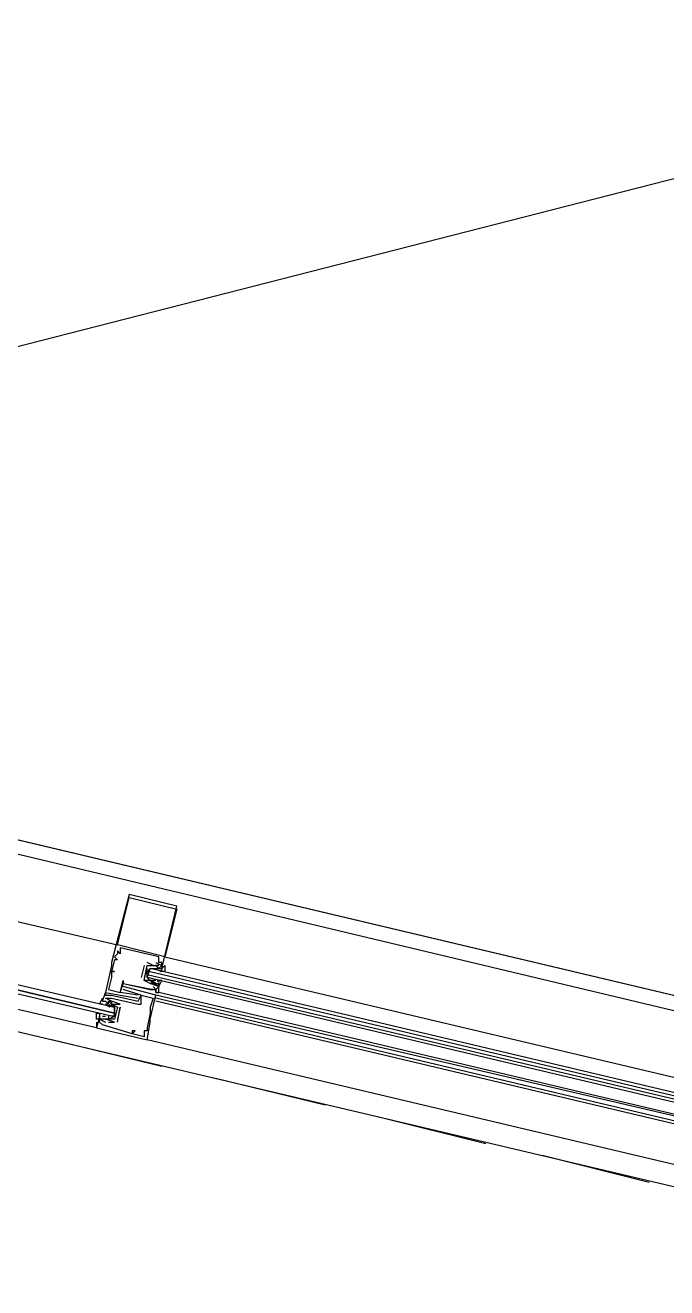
# Model space of a CAD drawing. Header units: feet. Extents: x -84 to 198, y -22 to 181.
# Drawn here: x 83.25 to 86.13, y 148.92 to 154.59 of the extents above; entities that cross this region are included whole.
import ezdxf

# ---------------------------------------------------------------- set-up
doc = ezdxf.new("R2010")
doc.units = ezdxf.units.FT
doc.layers.add('A-LINEA', color=7, linetype='CONTINUOUS')

msp = doc.modelspace()

# ---------------------------------------------------------------- linework, layer by layer
at = {"layer": 'A-LINEA'}
for p, q in [((106.2631, 159.0395), (36.6895, 141.2395)), ((106.2631, 159.0395), (36.6895, 141.2395)), ((88.24, 149.7378), (79.1867, 151.8844)), ((79.7867, 151.6844), (87.8933, 149.7511)), ((79.6, 150.9244), (87.72, 149.0044)), ((83.72, 150.6844), (83.72, 150.6844)), ((83.72, 150.6711), (83.72, 150.6711)), ((83.9333, 150.6311), (83.9333, 150.6311)), ((83.9333, 150.6178), (83.9333, 150.6178)), ((83.6667, 150.4578), (83.6667, 150.4578)), ((83.6667, 150.4311), (83.6667, 150.4311)), ((83.68, 150.4444), (83.68, 150.4444)), ((83.64, 150.3778), (83.64, 150.3778)), ((83.6533, 150.4044), (83.6533, 150.4044)), ((83.6533, 150.3911), (83.6533, 150.3911)), ((83.6667, 150.4178), (83.6667, 150.4178)), ((83.6667, 150.3911), (83.6667, 150.3911)), ((83.68, 150.4178), (83.68, 150.4178)), ((83.8267, 150.3644), (83.8, 150.3778)), ((83.8, 150.3778), (83.8, 150.3778)), ((83.84, 150.3778), (83.84, 150.3778)), ((83.8533, 150.4044), (83.8533, 150.4044)), ((83.8533, 150.3778), (83.8533, 150.3778)), ((83.8667, 150.3778), (83.8667, 150.3778)), ((83.88, 150.4044), (83.88, 150.4044)), ((83.88, 150.4044), (87.4267, 149.5644)), ((83.64, 150.3644), (83.64, 150.3644)), ((83.64, 150.3378), (83.64, 150.3378)), ((83.64, 150.3378), (83.64, 150.3378)), ((83.64, 150.3244), (83.64, 150.3244)), ((83.6533, 150.3378), (83.6533, 150.3378)), ((83.7867, 150.3644), (83.7733, 150.3111)), ((83.7867, 150.3644), (83.7867, 150.3644)), ((83.8, 150.3511), (83.7867, 150.3111)), ((83.8, 150.3644), (83.8, 150.3644)), ((83.8, 150.3644), (83.8, 150.3644)), ((83.8, 150.3244), (83.8, 150.3378)), ((83.8133, 150.3511), (83.8133, 150.3511)), ((83.8243, 150.352), (83.8448, 150.3525)), ((83.8267, 150.3644), (83.8267, 150.3644)), ((83.8267, 150.3511), (83.8267, 150.3511)), ((83.8302, 150.3513), (83.8421, 150.3523)), ((83.84, 150.3644), (83.84, 150.3644)), ((83.84, 150.3644), (83.84, 150.3644)), ((83.84, 150.3644), (83.84, 150.3644)), ((83.84, 150.3511), (83.8533, 150.3511)), ((83.84, 150.3511), (83.84, 150.3511)), ((83.8515, 150.3519), (83.8698, 150.3522)), ((83.8533, 150.3644), (83.8533, 150.3644)), ((83.8533, 150.3644), (83.8533, 150.3644)), ((83.8533, 150.3511), (83.8533, 150.3511)), ((83.8568, 150.3379), (83.8687, 150.3389)), ((83.8667, 150.3644), (83.8667, 150.3644)), ((83.8667, 150.3511), (83.8667, 150.3511)), ((83.6267, 150.2578), (83.6267, 150.2578)), ((83.64, 150.3111), (83.64, 150.3111)), ((83.6933, 150.2978), (83.6933, 150.2978)), ((83.6933, 150.2844), (83.6933, 150.2844)), ((83.6933, 150.2844), (83.6933, 150.2844)), ((83.6933, 150.2711), (83.6933, 150.2711)), ((83.6933, 150.2578), (83.6933, 150.2578)), ((83.7733, 150.3111), (83.7733, 150.3111)), ((83.7867, 150.2978), (83.7867, 150.2978)), ((83.7867, 150.2978), (83.7867, 150.2978)), ((83.8133, 150.3111), (83.8133, 150.3111)), ((83.8133, 150.2844), (83.8133, 150.2844)), ((83.8133, 150.2844), (83.8133, 150.2844)), ((83.8133, 150.2578), (83.8133, 150.2578)), ((83.8133, 150.2578), (83.8133, 150.2578)), ((83.8289, 150.2893), (83.8188, 150.2955)), ((83.8372, 150.2864), (83.8193, 150.296)), ((83.8267, 150.2978), (83.8267, 150.2978)), ((83.84, 150.2978), (83.8267, 150.2978)), ((83.8267, 150.2844), (83.8267, 150.2844)), ((83.8267, 150.2844), (83.8267, 150.2844)), ((83.8267, 150.2711), (83.8267, 150.2711)), ((83.8267, 150.2578), (83.8267, 150.2578)), ((83.8267, 150.2578), (83.8267, 150.2578)), ((83.8493, 150.2741), (83.833, 150.2826)), ((83.84, 150.2978), (83.84, 150.2978)), ((83.84, 150.2978), (83.84, 150.2978)), ((83.84, 150.2844), (83.84, 150.2844)), ((83.84, 150.2578), (83.84, 150.2578)), ((83.84, 150.2578), (83.84, 150.2578)), ((83.84, 150.2578), (83.84, 150.2578)), ((83.8556, 150.2893), (83.8454, 150.2955)), ((83.8533, 150.2844), (83.8533, 150.2844)), ((83.8533, 150.2711), (83.8533, 150.2711)), ((83.6, 150.2044), (83.6, 150.2044)), ((83.6133, 150.2444), (83.6133, 150.2444)), ((83.6133, 150.2444), (83.6133, 150.2444)), ((83.6133, 150.2311), (83.6133, 150.2311)), ((83.6133, 150.2178), (83.6133, 150.2178)), ((83.6267, 150.2044), (83.6267, 150.2044)), ((83.64, 150.2311), (83.64, 150.2311)), ((83.64, 150.2311), (83.64, 150.2311)), ((83.64, 150.2178), (83.64, 150.2178)), ((83.64, 150.2044), (83.64, 150.2044)), ((83.64, 150.2044), (83.64, 150.2044)), ((83.68, 150.2444), (83.68, 150.2444)), ((83.68, 150.2444), (83.68, 150.2444)), ((83.68, 150.2311), (83.68, 150.2311)), ((83.76, 150.2311), (83.76, 150.2311)), ((83.76, 150.2178), (83.76, 150.2178)), ((83.76, 150.2044), (83.76, 150.2044)), ((83.7733, 150.2311), (83.7733, 150.2311)), ((83.7733, 150.2311), (83.7733, 150.2311)), ((83.8267, 150.2178), (83.8267, 150.2178)), ((83.84, 150.2444), (83.84, 150.2444)), ((83.84, 150.2444), (83.84, 150.2444)), ((87.3867, 149.4044), (83.84, 150.2311)), ((83.84, 150.2311), (83.84, 150.2311)), ((87.3867, 149.3778), (83.84, 150.2178)), ((87.3867, 149.3644), (83.84, 150.2044)), ((87.4, 149.4044), (83.8533, 150.2444)), ((83.8533, 150.2444), (83.8533, 150.2444)), ((83.8533, 150.2444), (83.8533, 150.2444)), ((83.8533, 150.2444), (83.8533, 150.2444)), ((83.8533, 150.2444), (83.8533, 150.2444)), ((83.6133, 150.1911), (83.6133, 150.1911)), ((83.6267, 150.1911), (83.6133, 150.1911)), ((83.6174, 150.1881), (83.6336, 150.1796)), ((83.6244, 150.1863), (83.6346, 150.18)), ((83.6267, 150.1911), (83.6267, 150.1911)), ((83.6267, 150.1911), (83.6267, 150.1911)), ((83.6295, 150.1892), (83.6475, 150.1795)), ((83.6378, 150.1863), (83.6479, 150.18)), ((83.64, 150.1911), (83.64, 150.1911)), ((83.64, 150.1778), (83.64, 150.1778)), ((83.6533, 150.1778), (83.6533, 150.1778)), ((83.6667, 150.1778), (83.6533, 150.1244)), ((83.6533, 150.1511), (83.6533, 150.1644)), ((83.6667, 150.1111), (83.68, 150.1778)), ((83.6667, 150.1778), (83.6667, 150.1778)), ((83.6667, 150.1778), (83.6667, 150.1778)), ((83.68, 150.1778), (83.6667, 150.1244)), ((83.68, 150.1911), (83.68, 150.1911)), ((83.68, 150.1911), (83.68, 150.1911)), ((83.68, 150.1778), (83.68, 150.1778)), ((83.68, 150.1778), (83.68, 150.1778)), ((83.76, 150.1911), (83.76, 150.1911)), ((83.7733, 150.1911), (83.7733, 150.1911)), ((83.8133, 150.1778), (83.8133, 150.1778)), ((83.8133, 150.1644), (83.8133, 150.1644)), ((83.8133, 150.1511), (83.8133, 150.1511)), ((83.5867, 150.1378), (83.5733, 150.0844)), ((83.5867, 150.1378), (83.5867, 150.1378)), ((83.5867, 150.1244), (83.5867, 150.1244)), ((83.5867, 150.1111), (83.5867, 150.1111)), ((83.6151, 150.1237), (83.5968, 150.1234)), ((83.6, 150.1378), (83.6, 150.1378)), ((83.6, 150.1378), (83.6133, 150.1378)), ((83.6, 150.0978), (83.6, 150.0978)), ((83.6232, 150.1243), (83.6113, 150.1233)), ((83.6133, 150.1378), (83.6133, 150.1378)), ((83.6133, 150.1244), (83.6133, 150.1244)), ((83.6133, 150.1244), (83.6133, 150.1244)), ((83.6133, 150.1111), (83.6133, 150.1111)), ((83.6423, 150.1236), (83.6219, 150.123)), ((83.6365, 150.1243), (83.6246, 150.1233)), ((83.6267, 150.1244), (83.6267, 150.1244)), ((83.6267, 150.1244), (83.6267, 150.1244)), ((83.6267, 150.1111), (83.6533, 150.1111)), ((83.6267, 150.1111), (83.6267, 150.1111)), ((83.64, 150.1378), (83.64, 150.1378)), ((83.6533, 150.1378), (83.6533, 150.1378)), ((83.6533, 150.1244), (83.6533, 150.1244)), ((83.6533, 150.1244), (83.6533, 150.1244)), ((83.6533, 150.1111), (83.6533, 150.1111)), ((83.6533, 150.1111), (83.6533, 150.1111)), ((83.6667, 150.1244), (83.6667, 150.1244)), ((83.6667, 150.1111), (83.6667, 150.1111)), ((83.8133, 150.1244), (83.8133, 150.1244)), ((83.8133, 150.1111), (83.8133, 150.1111)), ((83.8667, 149.9111), (83.3733, 150.0311)), ((83.5733, 150.0844), (83.5733, 150.0844)), ((83.7333, 150.0711), (83.7333, 150.0711)), ((83.7333, 150.0578), (83.7333, 150.0578)), ((83.7333, 150.0578), (83.7333, 150.0578)), ((83.7467, 150.0711), (83.7467, 150.0711)), ((83.7867, 150.0711), (83.7867, 150.0711)), ((83.7867, 150.0578), (83.7867, 150.0578)), ((83.7867, 150.0444), (83.7867, 150.0444)), ((83.8, 150.0844), (83.8, 150.0844)), ((83.8, 150.0711), (83.8, 150.0711)), ((87.3467, 149.1911), (83.8, 150.0311)), ((83.8, 150.0311), (83.8, 150.0311)), ((84.6, 149.7378), (84.1067, 149.8578)), ((85.32, 149.5644), (84.84, 149.6844)), ((86.0533, 149.3911), (85.5733, 149.5111))]:
    msp.add_line(p, q, dxfattribs=at)
for points in [[(90.72, 160.1778), (88.24, 149.7378), (79.1867, 151.8844)], [(79.72, 151.3911), (81.4933, 150.9644), (83.6667, 150.4578)], [(81.4267, 150.6978), (83.6533, 150.1778), (83.6533, 150.1644), (83.6533, 150.1511), (81.4267, 150.6844), (83.6533, 150.1511), (83.6533, 150.1378), (83.64, 150.1378), (81.4267, 150.6578)], [(83.8667, 150.3511), (83.9333, 150.6311), (83.72, 150.6844), (83.64, 150.3778), (83.64, 150.3644), (83.6133, 150.2444), (83.68, 150.2311), (83.76, 150.2178)], [(83.72, 150.6711), (83.9333, 150.6178), (83.88, 150.4044), (83.6667, 150.4578), (83.72, 150.6711)], [(83.5733, 150.1111), (83.5733, 150.1111), (83.5733, 150.0844), (81.4, 150.5911)], [(83.84, 150.3778), (83.8667, 150.3644), (83.8667, 150.3778), (83.8533, 150.3778), (83.8533, 150.4044), (83.68, 150.4444), (83.68, 150.4178), (83.6667, 150.4311), (83.6667, 150.4178), (83.6533, 150.4044), (83.6667, 150.3911), (83.6533, 150.3911), (83.64, 150.3378), (83.6533, 150.3378), (83.64, 150.3378), (83.64, 150.3244), (83.64, 150.3111), (83.6267, 150.2578), (83.68, 150.2444), (83.6933, 150.2978), (83.6933, 150.2844), (83.8133, 150.2578), (83.8133, 150.2578)], [(83.84, 150.2844), (83.8267, 150.2844), (83.8133, 150.2844), (83.8267, 150.2844), (83.8267, 150.2978), (83.7867, 150.2978), (83.8, 150.3644), (83.84, 150.3644)], [(83.8267, 150.2978), (83.8133, 150.2978), (83.8, 150.3111), (83.8133, 150.3511), (83.8267, 150.3511), (83.84, 150.3511)], [(87.4133, 149.4978), (83.8133, 150.3511), (83.8, 150.3378), (83.8133, 150.3378), (87.4133, 149.4844)], [(87.4, 149.4578), (83.8, 150.3111), (83.8, 150.3244), (87.4133, 149.4711)], [(83.8133, 150.3644), (83.8267, 150.3644), (83.84, 150.3644), (83.8533, 150.3511), (83.8667, 150.3644), (83.8667, 150.3511), (83.88, 150.3644), (83.88, 150.3378), (83.8667, 150.3378), (83.8667, 150.3511)], [(83.84, 150.3644), (83.8533, 150.3644), (83.84, 150.3644), (83.8533, 150.3644)], [(83.5733, 150.0844), (83.8, 150.0311), (83.8133, 150.1111), (83.8133, 150.1244), (83.84, 150.2311), (83.6933, 150.2711)], [(83.6, 150.2044), (83.6133, 150.2444), (83.6133, 150.2311), (83.64, 150.2311), (83.76, 150.2044), (83.7733, 150.2311), (83.6933, 150.2578), (83.6933, 150.2578)], [(83.76, 150.2311), (83.68, 150.2444), (83.6933, 150.2844), (83.8267, 150.2578), (83.8133, 150.2578), (83.8267, 150.2578), (83.84, 150.2578), (83.84, 150.2444), (83.84, 150.2578), (83.84, 150.2444), (83.8533, 150.2444), (83.8533, 150.2844)], [(83.8267, 150.2711), (83.84, 150.2578), (83.8533, 150.2711), (83.8133, 150.2844), (83.8133, 150.2844), (83.7867, 150.2978), (83.7867, 150.2978)], [(83.8, 150.3111), (83.8133, 150.2978), (83.8267, 150.2844), (83.84, 150.2844), (83.8533, 150.2844), (83.8533, 150.2711), (83.8667, 150.2978), (83.8533, 150.2978)], [(83.8533, 150.2444), (83.8533, 150.2578), (83.8533, 150.2578)], [(83.8533, 150.2444), (83.8533, 150.2578), (83.8533, 150.2578)], [(83.8533, 150.2444), (83.8533, 150.2578), (83.8533, 150.2578)], [(83.6, 150.1911), (83.5867, 150.1911), (83.6, 150.2178), (83.6, 150.2044), (83.6133, 150.2044), (83.6267, 150.1911), (83.6267, 150.2044), (83.64, 150.1911), (83.6667, 150.1778)], [(83.68, 150.1911), (83.64, 150.2044), (83.64, 150.2044), (83.6133, 150.2178), (83.64, 150.2178)], [(83.6267, 150.1911), (83.6267, 150.2044), (83.64, 150.2044), (83.64, 150.1911), (83.68, 150.1911)], [(83.64, 150.2178), (83.76, 150.1911), (83.7733, 150.1911), (83.7733, 150.2311), (83.8267, 150.2178), (83.8133, 150.1778), (83.8133, 150.1644), (83.8133, 150.1511), (83.8, 150.0844), (83.8, 150.0711), (83.7867, 150.0711), (83.7867, 150.0578), (83.7867, 150.0444)], [(83.6533, 150.1244), (83.6267, 150.1244), (83.6133, 150.1244), (83.6, 150.1244), (83.5867, 150.1244), (83.5867, 150.1378), (83.5867, 150.1244), (83.5733, 150.1244), (83.5733, 150.1511), (83.5867, 150.1511), (83.5867, 150.1378)], [(83.6267, 150.1378), (83.6267, 150.1244), (83.6533, 150.1378), (83.6533, 150.1778), (83.64, 150.1911)], [(83.5733, 150.1111), (83.5733, 150.1111), (83.5733, 150.0844)], [(83.5733, 150.1111), (83.5733, 150.1111), (83.5733, 150.0844)], [(83.7867, 150.0444), (83.7333, 150.0578), (83.7467, 150.0711), (83.7333, 150.0711), (83.7333, 150.0578), (83.6, 150.0978), (83.5867, 150.1111), (83.5867, 150.1244), (83.6133, 150.1111)], [(83.6533, 150.1111), (83.6133, 150.1244), (83.6267, 150.1244), (83.6133, 150.1244)]]:
    msp.add_lwpolyline(points, dxfattribs=at)

doc.saveas('drawing.dxf')
